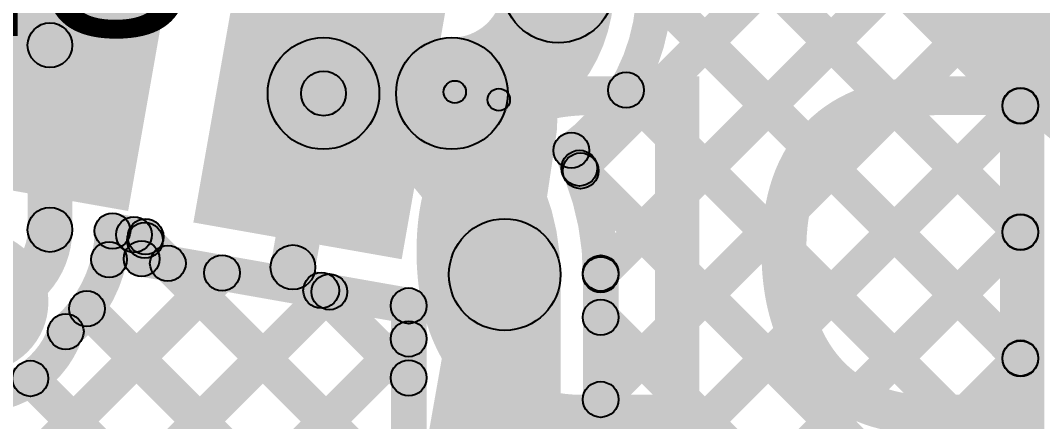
# Model space of a CAD drawing. Header units: millimetres. Extents: x -2.17 to 2.17, y -2.17 to 2.17.
# Drawn here: x 1.7165 to 1.9455, y -0.2449 to -0.1551 of the extents above; entities that cross this region are included whole.
import ezdxf

# ---------------------------------------------------------------- set-up
doc = ezdxf.new("R2010")
doc.units = ezdxf.units.MM
doc.header["$MEASUREMENT"] = 0
for name, color, linetype in [('BottomLayer', 5, 'Continuous'), ('BottomOverlay', 54, 'Continuous'), ('BottomSolder', 6, 'Continuous'), ('Mechanical2', 216, 'Continuous'), ('TopLayer', 1, 'Continuous'), ('TopOverlay', 2, 'Continuous'), ('TopPaste', 8, 'Continuous'), ('TopSolder', 216, 'Continuous')]:
    doc.layers.add(name, color=color, linetype=linetype)

# ---------------------------------------------------------------- blocks, each defined once
blk = doc.blocks.new('WS2812B_M____150')
at = {"layer": 'TopLayer'}
for points in [[(-0.09409, 0.05079), (-0.03504, 0.05079), (-0.03504, 0.01142), (-0.09409, 0.01142)], [(0.03504, 0.05079), (0.09409, 0.05079), (0.09409, 0.01142), (0.03504, 0.01142)], [(-0.09409, -0.01142), (-0.03504, -0.01142), (-0.03504, -0.05079), (-0.09409, -0.05079)], [(0.03504, -0.01142), (0.09409, -0.01142), (0.09409, -0.05079), (0.03504, -0.05079)]]:
    blk.add_hatch(color=1, dxfattribs=at).paths.add_polyline_path(points)
at = {"layer": 'TopOverlay'}
h = blk.add_hatch(color=2, dxfattribs=at)
edge = h.paths.add_edge_path()
edge.add_arc((-0.07, 0.07), 0.0025, 0, 360)
h = blk.add_hatch(color=2, dxfattribs=at)
edge = h.paths.add_edge_path()
edge.add_arc((-0.07, 0.07), 0.0025, 0, 360)
for points in [[(-0.07, 0.0675), (-0.07, 0.0725), (0.07, 0.0725), (0.07, 0.0675)], [(-0.0725, 0.07), (-0.0675, 0.07), (-0.0675, 0.06), (-0.0725, 0.06)], [(0.0675, 0.07), (0.0725, 0.07), (0.0725, 0.06), (0.0675, 0.06)], [(-0.0725, -0.06), (-0.0675, -0.06), (-0.0675, -0.07), (-0.0725, -0.07)], [(0.0675, -0.06), (0.0725, -0.06), (0.0725, -0.07), (0.0675, -0.07)], [(-0.07, -0.0725), (-0.07, -0.0675), (0.07, -0.0675), (0.07, -0.0725)]]:
    blk.add_hatch(color=2, dxfattribs=at).paths.add_polyline_path(points)
h = blk.add_hatch(color=2, dxfattribs=at)
edge = h.paths.add_edge_path()
edge.add_arc((0.07, 0.07), 0.0025, 0, 360)
h = blk.add_hatch(color=2, dxfattribs=at)
edge = h.paths.add_edge_path()
edge.add_arc((0.07, 0.07), 0.0025, 0, 360)
h = blk.add_hatch(color=2, dxfattribs=at)
edge = h.paths.add_edge_path()
edge.add_arc((-0.091, 0.061), 0.0025, 0, 360)
h = blk.add_hatch(color=2, dxfattribs=at)
edge = h.paths.add_edge_path()
edge.add_arc((-0.085, 0.061), 0.0025, 0, 360)
h = blk.add_hatch(color=2, dxfattribs=at)
edge = h.paths.add_edge_path()
edge.add_arc((-0.07, 0.06), 0.0025, 0, 360)
h = blk.add_hatch(color=2, dxfattribs=at)
edge = h.paths.add_edge_path()
edge.add_arc((0.07, 0.06), 0.0025, 0, 360)
h = blk.add_hatch(color=2, dxfattribs=at)
edge = h.paths.add_edge_path()
edge.add_arc((-0.07, -0.06), 0.0025, 0, 360)
h = blk.add_hatch(color=2, dxfattribs=at)
edge = h.paths.add_edge_path()
edge.add_arc((0.07, -0.06), 0.0025, 0, 360)
h = blk.add_hatch(color=2, dxfattribs=at)
edge = h.paths.add_edge_path()
edge.add_arc((-0.07, -0.07), 0.0025, 0, 360)
h = blk.add_hatch(color=2, dxfattribs=at)
edge = h.paths.add_edge_path()
edge.add_arc((-0.07, -0.07), 0.0025, 0, 360)
h = blk.add_hatch(color=2, dxfattribs=at)
edge = h.paths.add_edge_path()
edge.add_arc((0.07, -0.07), 0.0025, 0, 360)
h = blk.add_hatch(color=2, dxfattribs=at)
edge = h.paths.add_edge_path()
edge.add_arc((0.07, -0.07), 0.0025, 0, 360)
at = {"layer": 'TopPaste'}
for points in [[(-0.09409, 0.05079), (-0.03504, 0.05079), (-0.03504, 0.01142), (-0.09409, 0.01142)], [(0.03504, 0.05079), (0.09409, 0.05079), (0.09409, 0.01142), (0.03504, 0.01142)], [(-0.09409, -0.01142), (-0.03504, -0.01142), (-0.03504, -0.05079), (-0.09409, -0.05079)], [(0.03504, -0.01142), (0.09409, -0.01142), (0.09409, -0.05079), (0.03504, -0.05079)]]:
    blk.add_hatch(color=8, dxfattribs=at).paths.add_polyline_path(points)
at = {"layer": 'TopSolder'}
for points in [[(-0.09809, 0.05479), (-0.03104, 0.05479), (-0.03104, 0.00742), (-0.09809, 0.00742)], [(0.03104, 0.05479), (0.09809, 0.05479), (0.09809, 0.00742), (0.03104, 0.00742)], [(-0.09809, -0.00742), (-0.03104, -0.00742), (-0.03104, -0.05479), (-0.09809, -0.05479)], [(0.03104, -0.00742), (0.09809, -0.00742), (0.09809, -0.05479), (0.03104, -0.05479)]]:
    blk.add_hatch(color=216, dxfattribs=at).paths.add_polyline_path(points)
at = {"layer": 'TopOverlay', "const_width": 0.005}
blk.add_lwpolyline([(-0.085, 0.061, 1), (-0.091, 0.061, 1)], format="xyb", close=True, dxfattribs=at)
at = {"layer": 'TopOverlay'}
for centre in [(-0.07, 0.07), (-0.07, 0.07), (0.07, 0.07), (0.07, 0.07), (-0.091, 0.061), (-0.085, 0.061), (-0.07, 0.06), (0.07, 0.06), (-0.07, -0.06), (0.07, -0.06), (-0.07, -0.07), (-0.07, -0.07), (0.07, -0.07), (0.07, -0.07)]:
    blk.add_circle(centre, 0.0025, dxfattribs=at)

msp = doc.modelspace()

# ---------------------------------------------------------------- hatches: boundary and pattern name
at = {"layer": 'BottomLayer'}
h = msp.add_hatch(color=5, dxfattribs=at)
edge = h.paths.add_edge_path()
edge.add_arc((1.707, -0.21811), 0.01181, 0, 360)
at = {"layer": 'BottomSolder'}
h = msp.add_hatch(color=6, dxfattribs=at)
edge = h.paths.add_edge_path()
edge.add_arc((1.707, -0.21811), 0.01581, 0, 360)
at = {"layer": 'TopLayer'}
for points in [[(1.9445, -0.29133), (1.9365, -0.29133), (1.9365, 0.16239), (1.9445, 0.16239)], [(1.84456, -0.19099), (1.83891, -0.18534), (1.93767, -0.08657), (1.94333, -0.09223)], [(1.85567, -0.09498), (1.86133, -0.08932), (1.94333, -0.17132), (1.93767, -0.17698)], [(1.84933, -0.21452), (1.84367, -0.20886), (1.93767, -0.11486), (1.94333, -0.12052)], [(1.85567, -0.12326), (1.86133, -0.11761), (1.94333, -0.19961), (1.93767, -0.20526)], [(1.78935, -0.17231), (1.7795, -0.17057), (1.78636, -0.13164), (1.79621, -0.13338)], [(1.84933, -0.2428), (1.84367, -0.23714), (1.93767, -0.14314), (1.94333, -0.1488)], [(1.85566, -0.15154), (1.86132, -0.14588), (1.94333, -0.22789), (1.93767, -0.23355)], [(1.78442, -0.18394), (1.78442, -0.15894), (1.81317, -0.15894), (1.81317, -0.18394)], [(1.72816, -0.20195), (1.71816, -0.20195), (1.71816, -0.16064), (1.72816, -0.16064)], [(1.84936, -0.17352), (1.85501, -0.16786), (1.94333, -0.25618), (1.93767, -0.26183)], [(1.78248, -0.21123), (1.77264, -0.2095), (1.7795, -0.17057), (1.78935, -0.17231)], [(1.84933, -0.27108), (1.84367, -0.26543), (1.93767, -0.17143), (1.94333, -0.17708)], [(1.83916, -0.1916), (1.84481, -0.18595), (1.94333, -0.28446), (1.93767, -0.29012)], [(1.73647, -0.20617), (1.73786, -0.19829), (1.74525, -0.19959), (1.74387, -0.20747)], [(1.73924, -0.21146), (1.73358, -0.20581), (1.73915, -0.20025), (1.7448, -0.2059)], [(1.8512, -0.29749), (1.84555, -0.29184), (1.93767, -0.19971), (1.94333, -0.20537)], [(1.74763, -0.20915), (1.73975, -0.20776), (1.74062, -0.20284), (1.7485, -0.20423)], [(1.74159, -0.20717), (1.74725, -0.20151), (1.75239, -0.20666), (1.74674, -0.21232)], [(1.743, -0.21239), (1.74439, -0.20452), (1.80419, -0.21506), (1.80281, -0.22294)], [(1.74674, -0.21232), (1.75239, -0.20666), (1.80633, -0.2606), (1.80067, -0.26625)], [(1.72389, -0.2551), (1.71824, -0.24944), (1.75887, -0.2088), (1.76453, -0.21446)], [(1.78108, -0.21837), (1.78673, -0.21272), (1.80633, -0.23231), (1.80067, -0.23797)], [(1.8375, -0.30561), (1.8125, -0.30561), (1.8125, -0.21201), (1.8375, -0.21201)], [(1.8505, -0.29133), (1.8425, -0.29133), (1.8425, -0.21201), (1.8505, -0.21201)], [(1.74794, -0.25934), (1.74228, -0.25368), (1.78292, -0.21304), (1.78858, -0.2187)], [(1.7286, -0.22247), (1.73426, -0.21681), (1.77609, -0.25865), (1.77044, -0.2643)], [(1.8075, -0.29133), (1.7995, -0.29133), (1.7995, -0.219), (1.8075, -0.219)], [(1.84367, -0.2244), (1.84933, -0.21874), (1.93984, -0.30926), (1.93419, -0.31492)], [(1.77198, -0.26358), (1.76632, -0.25792), (1.80067, -0.22357), (1.80633, -0.22923)], [(1.84933, -0.32765), (1.84367, -0.322), (1.93767, -0.228), (1.94333, -0.23365)], [(1.71595, -0.2381), (1.7216, -0.23244), (1.74308, -0.25392), (1.73743, -0.25958)]]:
    msp.add_hatch(color=1, dxfattribs=at).paths.add_polyline_path(points)
h = msp.add_hatch(color=1, dxfattribs=at)
edge = h.paths.add_edge_path()
edge.add_arc((1.837, -0.14761), 0.0125, 0, 360)
h = msp.add_hatch(color=1, dxfattribs=at)
edge = h.paths.add_edge_path()
edge.add_arc((1.837, -0.14761), 0.0125, 0, 360)
h = msp.add_hatch(color=1, dxfattribs=at)
edge = h.paths.add_edge_path()
edge.add_arc((1.72316, -0.16064), 0.005, 0, 360)
h = msp.add_hatch(color=1, dxfattribs=at)
edge = h.paths.add_edge_path()
edge.add_arc((1.78442, -0.17144), 0.0125, 0, 360)
h = msp.add_hatch(color=1, dxfattribs=at)
edge = h.paths.add_edge_path()
edge.add_arc((1.78442, -0.17144), 0.0125, 0, 360)
h = msp.add_hatch(color=1, dxfattribs=at)
edge = h.paths.add_edge_path()
edge.add_arc((1.81317, -0.17144), 0.0125, 0, 360)
h = msp.add_hatch(color=1, dxfattribs=at)
edge = h.paths.add_edge_path()
edge.add_arc((1.81317, -0.17144), 0.0125, 0, 360)
h = msp.add_hatch(color=1, dxfattribs=at)
edge = h.paths.add_edge_path()
edge.add_arc((1.78442, -0.17144), 0.005, 0, 360)
h = msp.add_hatch(color=1, dxfattribs=at)
edge = h.paths.add_edge_path()
edge.add_arc((1.78442, -0.17144), 0.005, 0, 360)
h = msp.add_hatch(color=1, dxfattribs=at)
edge = h.paths.add_edge_path()
edge.add_arc((1.85218, -0.17069), 0.004, 0, 360)
h = msp.add_hatch(color=1, dxfattribs=at)
edge = h.paths.add_edge_path()
edge.add_arc((1.9405, -0.17415), 0.004, 0, 360)
h = msp.add_hatch(color=1, dxfattribs=at)
edge = h.paths.add_edge_path()
edge.add_arc((1.9405, -0.17426), 0.004, 0, 360)
h = msp.add_hatch(color=1, dxfattribs=at)
edge = h.paths.add_edge_path()
edge.add_arc((1.83992, -0.1842), 0.004, 0, 360)
h = msp.add_hatch(color=1, dxfattribs=at)
edge = h.paths.add_edge_path()
edge.add_arc((1.83992, -0.1842), 0.004, 0, 360)
h = msp.add_hatch(color=1, dxfattribs=at)
edge = h.paths.add_edge_path()
edge.add_arc((1.84174, -0.18817), 0.004, 0, 360)
h = msp.add_hatch(color=1, dxfattribs=at)
edge = h.paths.add_edge_path()
edge.add_arc((1.84199, -0.18877), 0.004, 0, 360)
h = msp.add_hatch(color=1, dxfattribs=at)
edge = h.paths.add_edge_path()
edge.add_arc((1.72316, -0.20195), 0.005, 0, 360)
h = msp.add_hatch(color=1, dxfattribs=at)
edge = h.paths.add_edge_path()
edge.add_arc((1.72316, -0.20195), 0.005, 0, 360)
h = msp.add_hatch(color=1, dxfattribs=at)
edge = h.paths.add_edge_path()
edge.add_arc((1.73716, -0.20223), 0.004, 0, 360)
h = msp.add_hatch(color=1, dxfattribs=at)
edge = h.paths.add_edge_path()
edge.add_arc((1.73716, -0.20223), 0.004, 0, 360)
h = msp.add_hatch(color=1, dxfattribs=at)
edge = h.paths.add_edge_path()
edge.add_arc((1.74197, -0.20308), 0.004, 0, 360)
h = msp.add_hatch(color=1, dxfattribs=at)
edge = h.paths.add_edge_path()
edge.add_arc((1.9405, -0.20244), 0.004, 0, 360)
h = msp.add_hatch(color=1, dxfattribs=at)
edge = h.paths.add_edge_path()
edge.add_arc((1.9405, -0.20254), 0.004, 0, 360)
h = msp.add_hatch(color=1, dxfattribs=at)
edge = h.paths.add_edge_path()
edge.add_arc((1.74442, -0.20434), 0.004, 0, 360)
h = msp.add_hatch(color=1, dxfattribs=at)
edge = h.paths.add_edge_path()
edge.add_arc((1.74456, -0.20353), 0.004, 0, 360)
h = msp.add_hatch(color=1, dxfattribs=at)
edge = h.paths.add_edge_path()
edge.add_arc((1.74456, -0.20353), 0.004, 0, 360)
h = msp.add_hatch(color=1, dxfattribs=at)
edge = h.paths.add_edge_path()
edge.add_arc((1.825, -0.21201), 0.0125, 0, 360)
h = msp.add_hatch(color=1, dxfattribs=at)
edge = h.paths.add_edge_path()
edge.add_arc((1.825, -0.21201), 0.0125, 0, 360)
h = msp.add_hatch(color=1, dxfattribs=at)
edge = h.paths.add_edge_path()
edge.add_arc((1.73641, -0.20864), 0.004, 0, 360)
h = msp.add_hatch(color=1, dxfattribs=at)
edge = h.paths.add_edge_path()
edge.add_arc((1.74369, -0.20846), 0.004, 0, 360)
h = msp.add_hatch(color=1, dxfattribs=at)
edge = h.paths.add_edge_path()
edge.add_arc((1.74369, -0.20846), 0.004, 0, 360)
h = msp.add_hatch(color=1, dxfattribs=at)
edge = h.paths.add_edge_path()
edge.add_arc((1.74956, -0.20949), 0.004, 0, 360)
h = msp.add_hatch(color=1, dxfattribs=at)
edge = h.paths.add_edge_path()
edge.add_arc((1.74956, -0.20949), 0.004, 0, 360)
h = msp.add_hatch(color=1, dxfattribs=at)
edge = h.paths.add_edge_path()
edge.add_arc((1.77756, -0.21037), 0.005, 0, 360)
h = msp.add_hatch(color=1, dxfattribs=at)
edge = h.paths.add_edge_path()
edge.add_arc((1.707, -0.21811), 0.01181, 0, 360)
h = msp.add_hatch(color=1, dxfattribs=at)
edge = h.paths.add_edge_path()
edge.add_arc((1.7617, -0.21163), 0.004, 0, 360)
h = msp.add_hatch(color=1, dxfattribs=at)
edge = h.paths.add_edge_path()
edge.add_arc((1.8465, -0.21169), 0.004, 0, 360)
h = msp.add_hatch(color=1, dxfattribs=at)
edge = h.paths.add_edge_path()
edge.add_arc((1.8465, -0.21201), 0.004, 0, 360)
h = msp.add_hatch(color=1, dxfattribs=at)
edge = h.paths.add_edge_path()
edge.add_arc((1.8465, -0.21201), 0.004, 0, 360)
h = msp.add_hatch(color=1, dxfattribs=at)
edge = h.paths.add_edge_path()
edge.add_arc((1.7839, -0.21555), 0.004, 0, 360)
h = msp.add_hatch(color=1, dxfattribs=at)
edge = h.paths.add_edge_path()
edge.add_arc((1.78575, -0.21587), 0.004, 0, 360)
h = msp.add_hatch(color=1, dxfattribs=at)
edge = h.paths.add_edge_path()
edge.add_arc((1.8035, -0.219), 0.004, 0, 360)
h = msp.add_hatch(color=1, dxfattribs=at)
edge = h.paths.add_edge_path()
edge.add_arc((1.8035, -0.219), 0.004, 0, 360)
h = msp.add_hatch(color=1, dxfattribs=at)
edge = h.paths.add_edge_path()
edge.add_arc((1.73143, -0.21964), 0.004, 0, 360)
h = msp.add_hatch(color=1, dxfattribs=at)
edge = h.paths.add_edge_path()
edge.add_arc((1.8465, -0.22157), 0.004, 0, 360)
h = msp.add_hatch(color=1, dxfattribs=at)
edge = h.paths.add_edge_path()
edge.add_arc((1.72671, -0.22478), 0.004, 0, 360)
h = msp.add_hatch(color=1, dxfattribs=at)
edge = h.paths.add_edge_path()
edge.add_arc((1.72671, -0.22478), 0.004, 0, 360)
h = msp.add_hatch(color=1, dxfattribs=at)
edge = h.paths.add_edge_path()
edge.add_arc((1.8035, -0.2264), 0.004, 0, 360)
h = msp.add_hatch(color=1, dxfattribs=at)
edge = h.paths.add_edge_path()
edge.add_arc((1.9405, -0.23072), 0.004, 0, 360)
h = msp.add_hatch(color=1, dxfattribs=at)
edge = h.paths.add_edge_path()
edge.add_arc((1.9405, -0.23082), 0.004, 0, 360)
h = msp.add_hatch(color=1, dxfattribs=at)
edge = h.paths.add_edge_path()
edge.add_arc((1.8035, -0.23514), 0.004, 0, 360)
h = msp.add_hatch(color=1, dxfattribs=at)
edge = h.paths.add_edge_path()
edge.add_arc((1.71877, -0.23527), 0.004, 0, 360)
h = msp.add_hatch(color=1, dxfattribs=at)
edge = h.paths.add_edge_path()
edge.add_arc((1.8465, -0.23997), 0.004, 0, 360)

# ---------------------------------------------------------------- linework, layer by layer
at = {"layer": 'BottomLayer', "const_width": 0.025}
msp.add_lwpolyline([(2.022, -0.19761, -0.414214), (1.922, -0.09761)], format="xyb", dxfattribs=at)
at = {"layer": 'Mechanical2', "const_width": 0.01}
for points in [[(2.16535, 0.001, 1), (-2.16535, 0.001, 1)], [(2.08135, -0.01, 1), (-2.04935, -0.01, 1)], [(1.84055, 0.001, 1), (-1.84055, 0.001, 1)]]:
    msp.add_lwpolyline(points, format="xyb", close=True, dxfattribs=at)
at = {"layer": 'TopLayer'}
for points, const_width in [([(1.837, -0.14761, -0.414214), (1.81317, -0.17144)], 0.025), ([(1.8585, -0.14761, -0.239309), (1.83992, -0.1842)], 0.008), ([(1.78442, -0.17144, -0.414214), (1.825, -0.21201)], 0.025), ([(1.83992, -0.1842, -0.116659), (1.8465, -0.21201)], 0.008), ([(1.72671, -0.22478, -2.079889), (1.70916, -0.19741)], 0.008), ([(1.72316, -0.20195, -0.414214), (1.707, -0.21811)], 0.01), ([(1.73716, -0.20223, -0.215546), (1.72671, -0.22478)], 0.008)]:
    msp.add_lwpolyline(points, format="xyb", dxfattribs=dict(at, const_width=const_width))
for centre, radius in [((1.837, -0.14761), 0.0125), ((1.837, -0.14761), 0.0125), ((1.72316, -0.16064), 0.005), ((1.78442, -0.17144), 0.0125), ((1.78442, -0.17144), 0.0125), ((1.81317, -0.17144), 0.0125), ((1.81317, -0.17144), 0.0125), ((1.78442, -0.17144), 0.005), ((1.78442, -0.17144), 0.005), ((1.85218, -0.17069), 0.004), ((1.9405, -0.17415), 0.004), ((1.9405, -0.17426), 0.004), ((1.83992, -0.1842), 0.004), ((1.83992, -0.1842), 0.004), ((1.84174, -0.18817), 0.004), ((1.84199, -0.18877), 0.004), ((1.72316, -0.20195), 0.005), ((1.72316, -0.20195), 0.005), ((1.73716, -0.20223), 0.004), ((1.73716, -0.20223), 0.004), ((1.74197, -0.20308), 0.004), ((1.9405, -0.20244), 0.004), ((1.9405, -0.20254), 0.004), ((1.74442, -0.20434), 0.004), ((1.74456, -0.20353), 0.004), ((1.74456, -0.20353), 0.004), ((1.825, -0.21201), 0.0125), ((1.825, -0.21201), 0.0125), ((1.73641, -0.20864), 0.004), ((1.74369, -0.20846), 0.004), ((1.74369, -0.20846), 0.004), ((1.74956, -0.20949), 0.004), ((1.74956, -0.20949), 0.004), ((1.77756, -0.21037), 0.005), ((1.7617, -0.21163), 0.004), ((1.8465, -0.21169), 0.004), ((1.8465, -0.21201), 0.004), ((1.8465, -0.21201), 0.004), ((1.7839, -0.21555), 0.004), ((1.78575, -0.21587), 0.004), ((1.8035, -0.219), 0.004), ((1.8035, -0.219), 0.004), ((1.73143, -0.21964), 0.004), ((1.8465, -0.22157), 0.004), ((1.72671, -0.22478), 0.004), ((1.72671, -0.22478), 0.004), ((1.8035, -0.2264), 0.004), ((1.9405, -0.23072), 0.004), ((1.9405, -0.23082), 0.004), ((1.8035, -0.23514), 0.004), ((1.71877, -0.23527), 0.004), ((1.8465, -0.23997), 0.004)]:
    msp.add_circle(centre, radius, dxfattribs=at)

# ---------------------------------------------------------------- block references
at = {"rotation": 80}
msp.add_blockref('WS2812B_M____150', (1.74258, -0.22962), dxfattribs=at)

# ---------------------------------------------------------------- texts
at = {"layer": 'BottomOverlay', "text_generation_flag": 2}
msp.add_text('SB_L3', height=0.04, dxfattribs=at).set_placement((1.756, -0.15861))
msp.add_text('VDD', height=0.08, rotation=360, dxfattribs=at).set_placement((2.026, -0.24761))

doc.saveas('drawing.dxf')
